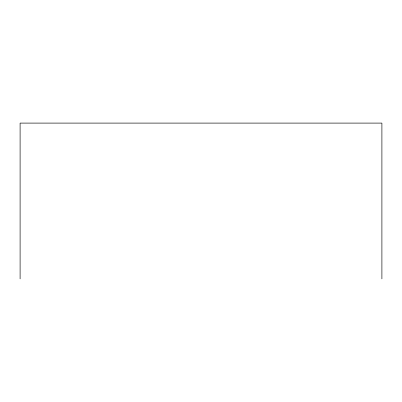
<?xml version="1.0" encoding="UTF-8"?>
<svg xmlns="http://www.w3.org/2000/svg" width="402" height="402" viewBox="0 0 402 402"><rect width="100%" height="100%" fill="white"/><g stroke="black" fill="none" stroke-linecap="round" stroke-linejoin="round"><path stroke-width="0.6" d="M381.9 278.903L381.9 123.097L20.1 123.097L20.1 278.903"/></g></svg>
